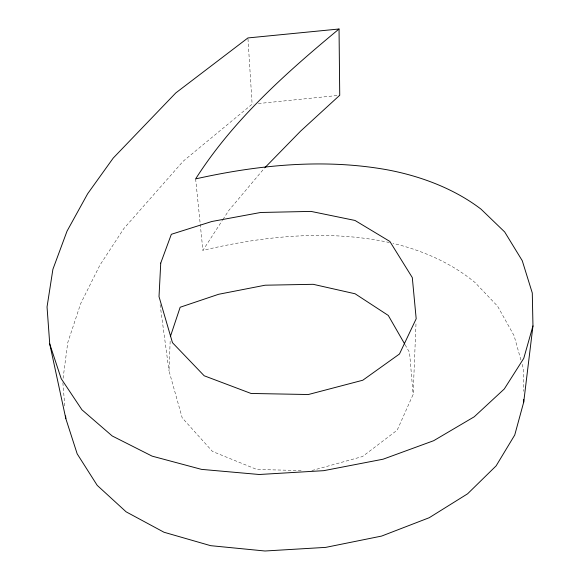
<?xml version="1.0" encoding="UTF-8"?>
<svg xmlns="http://www.w3.org/2000/svg" width="580" height="580" viewBox="0 0 580 580"><rect width="100%" height="100%" fill="white"/><g stroke="black" fill="none" stroke-linecap="round" stroke-linejoin="round"><path stroke-width="0.43" stroke-dasharray="2.9 2.17" d="M301.121 470.539L256.911 469.503L212.483 451.458L182.192 417.832L169.012 370.932L170.237 339.358M311.924 470.532L362.5 456.54L397.213 430.142L413.127 394.451L416.041 322.371M63.082 378.32L67.751 342.628L80.692 303.579L99.876 265.205L123.874 228.527L183.178 161.225L252.112 104.19L253.895 104.008M389.434 242.549A186.521 129.833 -0.6 0 0 385.91 241.795C325.228 229.702 262.624 236.198 202.899 250.371L222.43 220.269M222.916 219.523L228.774 210.489L264.364 168.229M258.368 103.552L339.735 95.265M405.115 344.767L409.545 352.488L413.127 394.451M520.898 359.977L514.068 335.653L497.596 306.204L475.238 282.721A186.521 129.833 -0.6 0 0 392.95 243.353M522.116 364.32L523.334 368.662L523.588 391.29M160.102 304.681L169.012 370.932M195.634 178.901L202.899 250.371M62.879 382.793L64.945 407.892M247.986 38.831L252.112 104.19"/><path stroke-width="0.87" d="M339.039 29L247.928 37.939L175.791 92.93L113.216 158.086L87.66 193.735L67.033 231.13L52.896 269.308L47.038 306.921L49.735 343.947L65.837 418.651L77.183 453.857L97.215 485.366L126.128 511.836L164.017 532.251L210.634 545.671L265.009 551L325.743 547.375L381.611 536.079L429.243 517.708L467.603 493.798L496.117 465.878L514.743 435.007L523.711 402.15L532.962 325.916L532.288 292.994L522.246 260.681L504.694 231.971L481.059 209.184A196.46 127.353 -0.9 0 0 387.251 169.809C323.611 158.347 258.317 164.909 195.634 178.901C233.102 120.038 285.73 73.16 339.039 29L339.735 95.265L300.527 131.203L264.988 167.591M532.962 325.916L523.762 358.36L504.281 388.984L474.244 416.788L433.651 440.713L383.119 459.193L323.763 470.663L259.216 474.498L201.499 469.372L152.141 456.148L112.201 435.964L81.925 409.777L61.19 378.646L49.735 343.947M170.346 336.654L180.162 307.248L218.631 294.277L265.154 285.208L313.185 284.309L355.098 293.777L388.274 315.44L404.673 343.998M65.612 415.962L65.837 418.651M523.675 399.439L523.711 402.15M160.747 263.052L159.014 296.626L172.47 342.693L204.174 375.767L251.038 393.458L308.335 394.523L362.79 380.233L399.468 354.003L416.186 318.768L412.3 277.581L389.847 241.432L354.989 220.451L311.018 211.403L260.637 212.483L211.801 221.502L171.339 234.298L160.747 263.052"/></g></svg>
